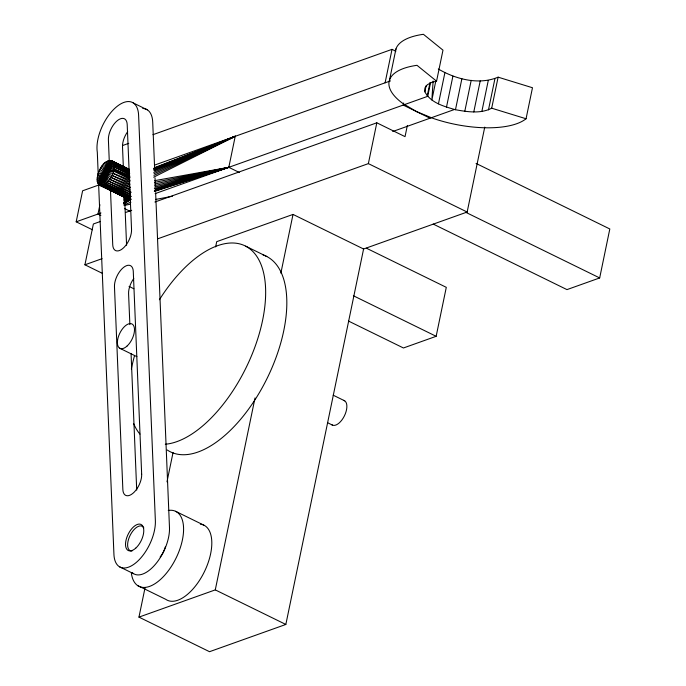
<?xml version="1.0" encoding="UTF-8"?>
<svg xmlns="http://www.w3.org/2000/svg" width="686" height="686" viewBox="0 0 686 686"><rect width="100%" height="100%" fill="white"/><g stroke="black" fill="none" stroke-linecap="round" stroke-linejoin="round"><path stroke-width="1.03" d="M106.433 161.656C98.801 164.469 90.398 191.162 105.644 183.857L106.433 161.656L109.228 160.49L111.621 160.764L129.5 169.519L111.621 160.764L99.23 184.963L129.705 199.42L123.917 203.399M438.294 68.986C455.693 79.207 478.871 85.321 498.113 77.166L532.482 87.739L526.059 118.755L491.69 108.191C480.62 114.03 467.269 111.827 455.47 109.726C444.279 106.476 430.654 102.951 424.866 91.787L424.891 87.98L427.335 84.721L432.017 82.234L436.562 81.171L442.985 50.155L423.416 34.3A72.605 28.718 11.7 0 0 395.376 51.622M433.115 81.077L431.871 100.002L435.73 81.394M131.052 196.307L105.644 183.857C111.552 178.72 116.929 168.945 112.573 161.433L98.372 184.131L128.505 199.292L123.754 203.082M130.546 197.688L104.203 184.783L107.865 160.901M92.464 229.784L76.189 221.81L82.612 190.794L99.453 184.774M102.188 273.26L84.927 264.796L93.373 223.988L100.439 221.467M99.916 204.72L97.987 214.023L100.859 215.43M154.419 167.727L235.229 136.308L228.807 167.324L154.744 191.368M484.745 127.116L467.157 212.034L363.589 249.001L285.839 624.457L209.53 651.7L138.958 617.117L145.046 587.756M166.981 481.829L173.061 452.46M215.627 246.9L216.716 241.661L293.025 214.418L363.589 249.001M138.958 617.117L215.275 589.883L255.02 397.957M280.866 273.148L293.025 214.418M157.548 238.874L368.365 163.62L376.811 122.811L405.04 136.643L407.364 125.418M385.095 82.835L392.023 49.349L395.865 51.227M389.545 79.893L395.968 48.878M403.651 102.994L403.222 105.061L430.045 118.206M424.866 91.787L426.152 85.587M427.241 95.894L430.028 82.449M430.508 82.877L427.721 96.314L155.122 193.632M438.44 103.852L444.862 72.836M446.483 107.162L452.906 76.146M455.47 109.726L461.892 78.71M464.782 111.346L471.205 80.331M473.786 111.938L480.209 80.922M481.864 111.441L488.286 80.425M348.599 321.108L403.445 347.982L436.15 336.312L446.294 287.34L366.427 248.203M488.466 109.897L494.889 78.881M491.69 108.191L498.113 77.166M433.209 224.073L566.97 289.612L599.675 277.941L609.811 228.97L476.058 163.422M124.115 203.528L131.026 199.197L102.797 185.366L109.228 160.49M129.517 169.725L110.497 160.447L100.276 185.46L129.705 199.42L98.372 184.131M123.617 198.983L124.569 197.174M123.712 200.235L125.95 196.805M129.44 169.948L113.336 162.428L97.721 182.973M124.123 200.972L126.601 197.962L127.459 198.794L123.626 202.516M129.148 170.643L113.867 163.731L97.301 181.524M129.577 172.075L114.168 165.309L97.12 179.843M129.765 173.738L114.228 167.101L97.189 177.957M233.42 137.457L235.229 136.308L153.647 168.404M123.403 204.059L130.623 199.703M153.647 177.194L235.229 136.308L153.758 169.013M153.93 175.41L235.229 136.308L153.587 169.991M129.714 175.607L114.039 169.065L105.678 173.009L98.047 173.815M153.998 173.781L235.229 136.308L154.247 170.848M153.741 172.409L235.229 136.308M122.708 145.483L128.762 143.323M152.969 134.679L392.023 49.349M97.498 175.925L113.85 170.094L129.954 177.348M154.479 165.137L390.497 80.888M76.189 221.81L100.962 212.96M124.835 204.437L130.897 202.276M125.658 212.463L131.703 210.302M154.907 202.018L376.811 122.811M392.735 131.515L454.544 109.46M84.927 264.796L102.077 258.673M154.29 191.162L228.807 167.324L239.337 172.486M154.624 190.442L228.807 167.324L154.779 180.641M155.139 189.422L228.807 167.324L154.41 182.416M154.367 188.556L228.807 167.324L154.736 184.037M154.693 187.149L228.807 167.324L154.719 185.657M124.003 205.44L130.323 204.239M155.593 199.446L172.435 196.247M130.28 180.289L112.95 173.266L105.678 173.009L98.81 171.68M129.543 182.416L105.678 173.009L99.779 169.588M100.911 167.59L105.678 173.009L111.029 177.442L129.577 184.903M102.18 165.746L105.678 173.009L109.829 179.372L130.426 187.707M103.552 164.117L105.678 173.009L108.499 181.113L130.169 189.979M104.984 162.736L107.093 182.63L130.803 192.483M105.644 183.857L130.537 194.43M104.203 184.783L131 196.445M102.797 185.366L130.511 197.757M131.026 199.197L101.477 185.589L105.678 173.009L113.61 171.14L129.603 178.977M368.365 163.62L467.157 212.034M465.914 212.394L599.675 277.941M133.238 102.926L147.353 109.846M113.336 162.428L129.328 170.265M113.867 163.731L128.925 171.114M114.168 165.309L129.225 172.683M114.228 167.101L129.285 174.476M114.039 169.065L130.031 176.902M112.95 173.266L129.886 181.567M112.084 175.393L129.963 184.157M353.393 295.76L436.15 336.312M111.029 177.442L129.851 186.669M109.829 179.372L129.585 189.053M245.648 246.145L266.82 256.521M108.499 181.113L131.077 192.183M107.093 182.63L130.614 194.155M99.23 184.963L128.505 199.292M124.578 208.587L130.323 211.399M129.045 286.414L133.847 288.772M333.182 395.187L344.698 400.83M327.651 422.756L332.453 425.114M119.57 348.162L136.891 356.651M175.573 511.302L203.802 525.133M215.275 589.883L285.839 624.457M119.484 566.773L133.59 573.693M137.577 585.518L165.798 599.35A41.743 20.88 -63.9 0 0 205.208 569.997A41.743 20.88 -63.9 0 0 200.346 524.164M111.621 160.764L128.445 169.15M110.497 160.447L127.227 169.065M123.806 196.513L125.667 197.474M113.85 170.094L129.705 178.523M436.562 81.171L416.994 65.316A72.605 28.718 11.7 0 0 403.505 103.946L416.634 111.629L432.729 118.258A72.605 28.718 11.7 0 0 526.059 118.755M154.71 170.351L152.721 122.271A33.125 16.567 -63.9 0 0 142.757 108.482M155.019 177.837L155.37 186.386M155.636 192.792L169.493 527.868A32.997 16.507 -63.9 0 1 155.619 564.055A32.997 16.507 -63.9 0 1 132.055 572.501M123.351 167.144L122.511 146.813A14.972 7.495 -63.9 0 1 127.69 131.626M124.861 203.528L126.584 245.271M129.868 324.607L128.582 293.651A14.972 7.495 -63.9 0 1 133.77 278.507M131.06 353.436L136.711 490.087M109.28 161.304L108.397 139.901A14.972 7.495 -63.9 0 1 117.323 120.65A14.972 7.495 -63.9 0 1 127.202 124.595L131.541 229.476A14.972 7.495 -63.9 0 1 122.614 248.658A14.972 7.495 -63.9 0 1 112.736 244.773L110.48 190.194M98.269 175.71L97.301 152.198A33.125 16.567 -63.9 0 1 115.462 107.753A33.125 16.567 -63.9 0 1 138.606 115.351L155.379 520.957A32.997 16.507 -63.9 0 1 135.699 562.932A32.997 16.507 -63.9 0 1 113.945 554.665L98.621 184.26M262.995 254.9A108.903 54.477 -63.9 0 1 267.197 378.175A108.903 54.477 -63.9 0 1 167.204 449.982M159.392 299.748A108.903 54.477 -63.9 0 1 247.2 247.02A108.903 54.477 -63.9 0 1 251.633 355.417A108.903 54.477 -63.9 0 1 165.3 444.236M139.927 434.092A108.903 54.477 -63.9 0 1 133.71 423.751M131.369 369.042A108.903 54.477 -63.9 0 1 134.516 355.7M343.635 400.358A13.617 6.809 -63.9 0 1 344.295 416.102A13.617 6.809 -63.9 0 1 331.484 424.471M168.242 510.478A41.743 20.88 -63.9 0 1 173.052 563.686A41.743 20.88 -63.9 0 1 131.352 572.99M165.275 546.991A13.617 6.809 -63.9 0 1 160.164 556.963M131.969 551.064A13.617 6.809 -63.9 0 1 130.271 535.063A13.617 6.809 -63.9 0 1 143.828 527.903M141.668 474.275L133.281 271.433A14.972 7.495 -63.9 0 0 123.394 267.549A14.972 7.495 -63.9 0 0 114.468 286.731L122.863 489.581A14.972 7.495 -63.9 0 0 132.741 493.466A14.972 7.495 -63.9 0 0 141.668 474.275M126.987 346.121A13.617 6.809 -63.9 0 0 132.784 324.521A13.617 6.809 -63.9 0 0 118.069 337.829A13.617 6.809 -63.9 0 0 126.987 346.121M135.751 548.14A14.517 7.263 -63.9 0 0 141.942 525.09A14.517 7.263 -63.9 0 0 126.25 539.273A14.517 7.263 -63.9 0 0 135.751 548.14"/></g></svg>
